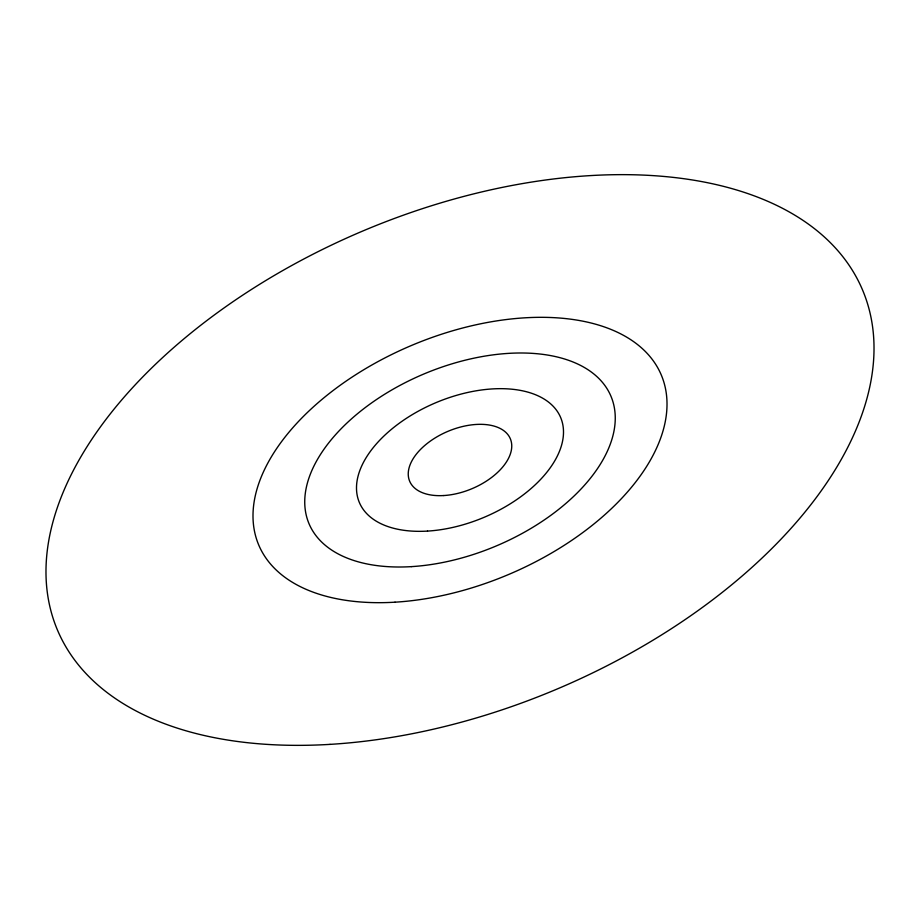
<?xml version="1.0" encoding="UTF-8"?>
<svg xmlns="http://www.w3.org/2000/svg" width="920" height="920" viewBox="0 0 920 920"><rect width="100%" height="100%" fill="white"/><g stroke="black" fill="none" stroke-linecap="round" stroke-linejoin="round"><path stroke-width="1.38" d="M443.75 495.546A54.625 31.096 -22.9 0 0 510.68 439.668A54.625 31.096 -22.9 0 0 425.569 444.785A54.625 31.096 -22.9 0 0 443.75 495.546M411.263 566.639A163.875 93.288 -22.9 0 0 612.03 398.992A163.875 93.288 -22.9 0 0 356.707 414.368A163.875 93.288 -22.9 0 0 411.263 566.639M427.501 531.093A109.25 62.192 -22.9 0 0 561.349 419.324A109.25 62.192 -22.9 0 0 391.138 429.582A109.25 62.192 -22.9 0 0 427.501 531.093M395.013 602.186A218.488 124.384 -22.9 0 0 662.71 378.66A218.488 124.384 -22.9 0 0 322.287 399.153A218.488 124.384 -22.9 0 0 395.013 602.186M330.027 744.372A436.988 248.768 -22.9 0 0 865.409 297.309A436.988 248.768 -22.9 0 0 184.564 338.307A436.988 248.768 -22.9 0 0 330.027 744.372"/></g></svg>
